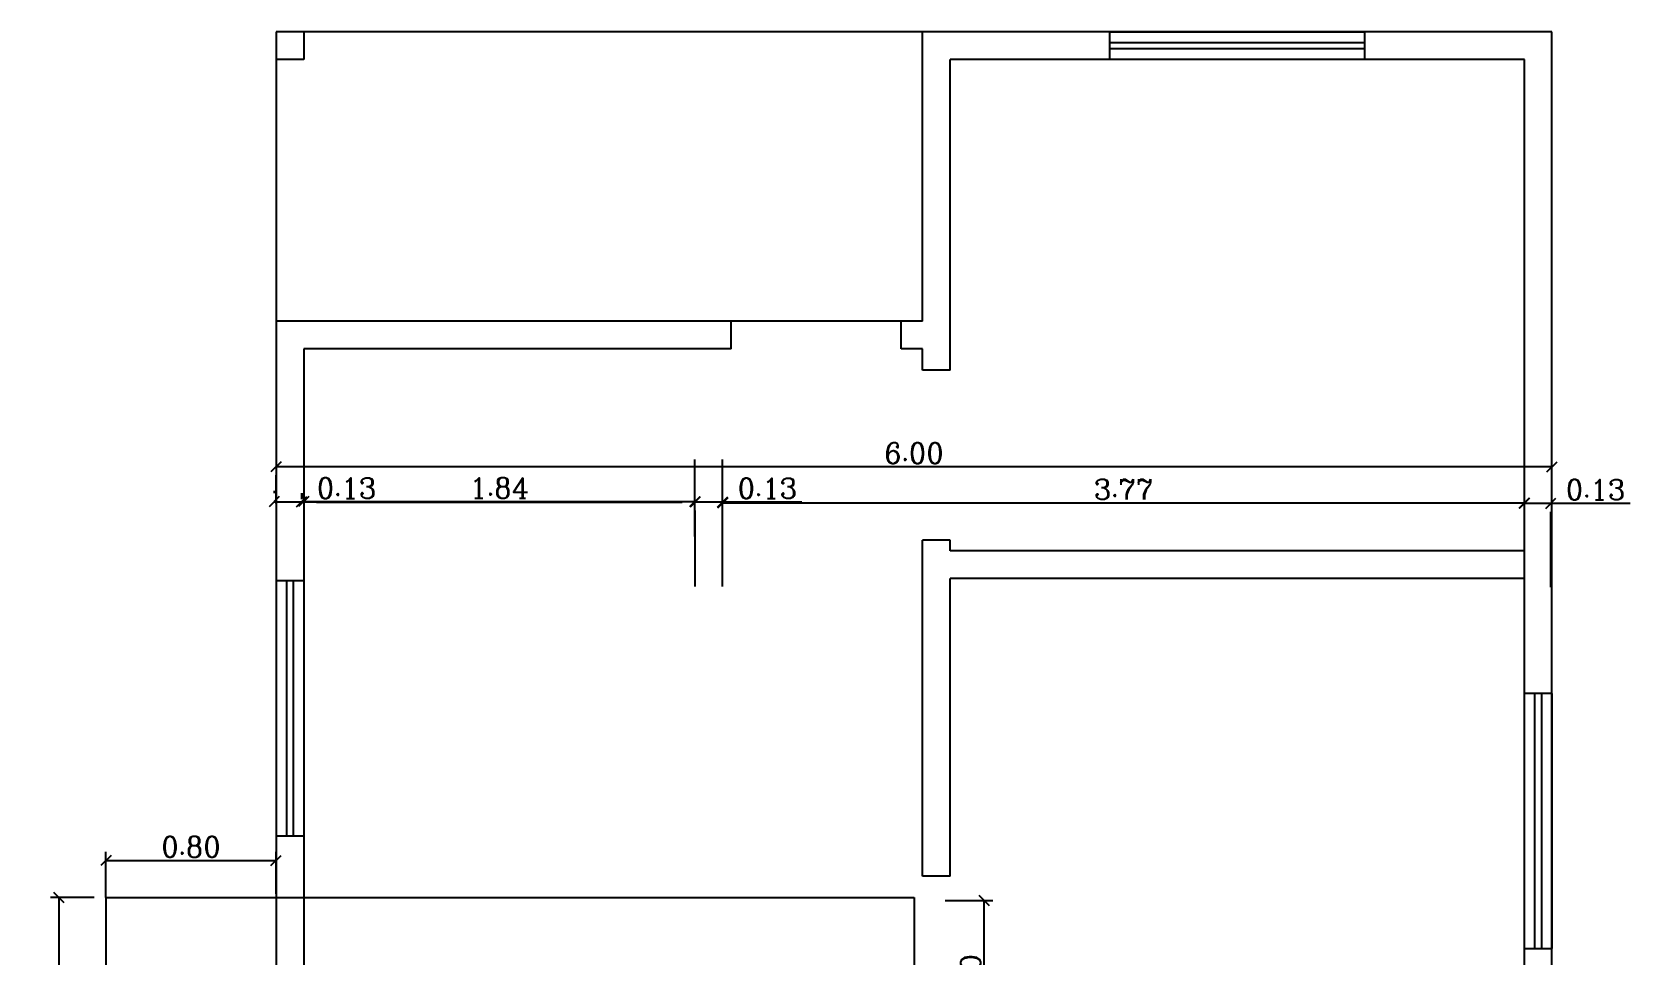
# Model space of a CAD drawing. Extents: x -43 to 70, y -5 to 23.
# Drawn here: x -41.79 to -34.28, y 12.23 to 16.57 of the extents above; entities that cross this region are included whole.
import ezdxf

# ---------------------------------------------------------------- set-up
doc = ezdxf.new("R2010")
doc.units = 0
doc.header["$LTSCALE"] = 20
doc.linetypes.add('DASHED2', pattern=[0.375, 0.25, -0.125])
doc.linetypes.add('HIDDEN2', pattern=[0.1875, 0.125, -0.0625])
doc.layers.get('0').update_dxf_attribs({"color": 5, "linetype": 'CONTINUOUS'})
doc.layers.get('DEFPOINTS').update_dxf_attribs({"linetype": 'CONTINUOUS'})
for name, color, linetype in [('CALÇADA', 244, 'CONTINUOUS'), ('COTAS', 244, 'CONTINUOUS'), ('PAREDE', 7, 'CONTINUOUS'), ('PROJPAR', 11, 'DASHED2'), ('TEXTO', 1, 'CONTINUOUS')]:
    doc.layers.add(name, color=color, linetype=linetype)
doc.styles.add('ROMANC', font='romanc')
doc.dimstyles.new('ISO-25', dxfattribs={"dimscale": 0.8, "dimtxt": 0.12, "dimasz": 0.06, "dimexe": 0.05, "dimexo": 0.5, "dimgap": 0.02, "dimtad": 1, "dimtoh": 1, "dimzin": 1, "dimtxsty": 'ROMANC', "dimblk1": 'OBLIQUE', "dimblk2": 'OBLIQUE', "dimsah": 1, "dimcen": 0.12, "dimclrd": 244, "dimclre": 244, "dimclrt": 244, "dimazin": 3, "dimtfac": 1, "dimtdec": 4, "dimtmove": 0, "dimatfit": 3, "dimtvp": 1, "dimtolj": 1, "dimtzin": 0})

# ---------------------------------------------------------------- blocks, each defined once
blk = doc.blocks.new('_OBLIQUE')
at = {"color": 0, "linetype": 'BYBLOCK'}
blk.add_line((-0.5, -0.5), (0.5, 0.5), dxfattribs=at)
blk = doc.blocks.new('*D95')
at = {"color": 244, "linetype": 'BYBLOCK'}
for p, q in [((-41.4448, 12.4969), (-41.4448, 12.7112)), ((-40.6448, 12.5151), (-40.6448, 12.7112)), ((-41.4448, 12.6712), (-40.6448, 12.6712))]:
    blk.add_line(p, q, dxfattribs=at)
at = {"layer": 'DEFPOINTS', "color": 0, "linetype": 'BYBLOCK'}
for p in [(-40.6448, 12.6712), (-40.6448, 12.1151), (-41.4448, 12.0969)]:
    blk.add_point(p, dxfattribs=at)
at = {"color": 244, "linetype": 'BYBLOCK', "xscale": 0.048, "yscale": 0.048, "zscale": 0.048, "rotation": 180}
blk.add_blockref('_OBLIQUE', (-41.4448, 12.6712), dxfattribs=at)
at = {"color": 244, "linetype": 'BYBLOCK', "xscale": 0.048, "yscale": 0.048, "zscale": 0.048}
blk.add_blockref('_OBLIQUE', (-40.6448, 12.6712), dxfattribs=at)
at = {"color": 244, "linetype": 'BYBLOCK', "insert": (-41.0448, 12.7352), "char_height": 0.096, "attachment_point": 5, "style": 'ROMANC'}
blk.add_mtext('\\A1;0.80', dxfattribs=at)
blk = doc.blocks.new('*D96')
at = {"color": 244, "linetype": 'BYBLOCK'}
for p, q in [((-41.5001, 12.4967), (-41.7057, 12.4967)), ((-41.6657, 12.4967), (-41.6657, 10.3481)), ((-41.5001, 10.3481), (-41.7057, 10.3481))]:
    blk.add_line(p, q, dxfattribs=at)
at = {"layer": 'DEFPOINTS', "color": 0, "linetype": 'BYBLOCK'}
for p in [(-41.1001, 12.4967), (-41.6657, 10.3481), (-41.1001, 10.3481)]:
    blk.add_point(p, dxfattribs=at)
at = {"color": 244, "linetype": 'BYBLOCK', "xscale": 0.048, "yscale": 0.048, "zscale": 0.048}
for p, rotation in [((-41.6657, 12.4967), 90), ((-41.6657, 10.3481), 270)]:
    blk.add_blockref('_OBLIQUE', p, dxfattribs=dict(at, rotation=rotation))
at = {"color": 244, "linetype": 'BYBLOCK', "insert": (-41.7297, 11.4224), "char_height": 0.096, "attachment_point": 5, "rotation": 90, "style": 'ROMANC'}
blk.add_mtext('\\A1;{2.16}', dxfattribs=at)
blk = doc.blocks.new('*D84')
at = {"color": 244, "linetype": 'BYBLOCK'}
for p, q in [((-34.7748, 14.3507), (-34.6503, 14.3507)), ((-34.7748, 13.9521), (-34.7748, 14.3107)), ((-34.6503, 14.3507), (-34.2778, 14.3507)), ((-34.6503, 13.9563), (-34.6503, 14.3107))]:
    blk.add_line(p, q, dxfattribs=at)
at = {"layer": 'DEFPOINTS', "color": 0, "linetype": 'BYBLOCK'}
for p in [(-34.6503, 14.3563), (-34.7748, 14.3521), (-34.6503, 14.3507)]:
    blk.add_point(p, dxfattribs=at)
at = {"color": 244, "linetype": 'BYBLOCK', "xscale": 0.048, "yscale": 0.048, "zscale": 0.048, "rotation": 180}
blk.add_blockref('_OBLIQUE', (-34.7748, 14.3507), dxfattribs=at)
at = {"color": 244, "linetype": 'BYBLOCK', "xscale": 0.048, "yscale": 0.048, "zscale": 0.048}
blk.add_blockref('_OBLIQUE', (-34.6503, 14.3507), dxfattribs=at)
at = {"color": 244, "linetype": 'BYBLOCK', "insert": (-34.44, 14.4147), "char_height": 0.096, "attachment_point": 5, "style": 'ROMANC'}
blk.add_mtext('\\A1;{0.13}', dxfattribs=at)
blk = doc.blocks.new('*D79')
at = {"color": 244, "linetype": 'BYBLOCK'}
for p, q in [((-34.6448, 14.5222), (-40.6448, 14.5222)), ((-40.6448, 14.35), (-40.6448, 14.4822)), ((-34.6448, 14.35), (-34.6448, 14.4822))]:
    blk.add_line(p, q, dxfattribs=at)
at = {"layer": 'DEFPOINTS', "color": 0, "linetype": 'BYBLOCK'}
for p in [(-40.6448, 14.75), (-34.6448, 14.75), (-40.6448, 14.5222)]:
    blk.add_point(p, dxfattribs=at)
at = {"color": 244, "linetype": 'BYBLOCK', "xscale": 0.048, "yscale": 0.048, "zscale": 0.048, "rotation": 180}
blk.add_blockref('_OBLIQUE', (-40.6448, 14.5222), dxfattribs=at)
at = {"color": 244, "linetype": 'BYBLOCK', "xscale": 0.048, "yscale": 0.048, "zscale": 0.048}
blk.add_blockref('_OBLIQUE', (-34.6448, 14.5222), dxfattribs=at)
at = {"color": 244, "linetype": 'BYBLOCK', "insert": (-37.6448, 14.5862), "char_height": 0.096, "attachment_point": 5, "style": 'ROMANC'}
blk.add_mtext('\\A1;6.00', dxfattribs=at)
blk = doc.blocks.new('*D94')
at = {"color": 244, "linetype": 'BYBLOCK'}
for p, q in [((-37.4986, 12.4823), (-37.2744, 12.4823)), ((-37.3144, 11.6997), (-37.3144, 12.4823)), ((-37.4864, 11.6997), (-37.2744, 11.6997))]:
    blk.add_line(p, q, dxfattribs=at)
at = {"layer": 'DEFPOINTS', "color": 0, "linetype": 'BYBLOCK'}
for p in [(-37.8986, 12.4823), (-37.3144, 12.4823), (-37.8864, 11.6997)]:
    blk.add_point(p, dxfattribs=at)
at = {"color": 244, "linetype": 'BYBLOCK', "xscale": 0.048, "yscale": 0.048, "zscale": 0.048}
for p, rotation in [((-37.3144, 12.4823), 90), ((-37.3144, 11.6997), 270)]:
    blk.add_blockref('_OBLIQUE', p, dxfattribs=dict(at, rotation=rotation))
at = {"color": 244, "linetype": 'BYBLOCK', "insert": (-37.3784, 12.091), "char_height": 0.096, "attachment_point": 5, "rotation": 90, "style": 'ROMANC'}
blk.add_mtext('\\A1;{0.80}', dxfattribs=at)
blk = doc.blocks.new('*D83')
at = {"color": 244, "linetype": 'BYBLOCK'}
for p, q in [((-38.5448, 14.3524), (-34.7748, 14.3524)), ((-38.5448, 13.9715), (-38.5448, 14.3124)), ((-34.7748, 13.9715), (-34.7748, 14.3124))]:
    blk.add_line(p, q, dxfattribs=at)
at = {"layer": 'DEFPOINTS', "color": 0, "linetype": 'BYBLOCK'}
for p in [(-38.5448, 14.3715), (-34.7748, 14.3715), (-34.7748, 14.3524)]:
    blk.add_point(p, dxfattribs=at)
at = {"color": 244, "linetype": 'BYBLOCK', "xscale": 0.048, "yscale": 0.048, "zscale": 0.048, "rotation": 180}
blk.add_blockref('_OBLIQUE', (-38.5448, 14.3524), dxfattribs=at)
at = {"color": 244, "linetype": 'BYBLOCK', "xscale": 0.048, "yscale": 0.048, "zscale": 0.048}
blk.add_blockref('_OBLIQUE', (-34.7748, 14.3524), dxfattribs=at)
at = {"color": 244, "linetype": 'BYBLOCK', "insert": (-36.6598, 14.4164), "char_height": 0.096, "attachment_point": 5, "style": 'ROMANC'}
blk.add_mtext('\\A1;3.77', dxfattribs=at)
blk = doc.blocks.new('*D81')
at = {"color": 244, "linetype": 'BYBLOCK'}
for p, q in [((-40.5148, 14.3732), (-40.5148, 14.3988)), ((-40.5148, 14.3588), (-38.6748, 14.3588)), ((-38.6748, 14.3732), (-38.6748, 14.3988))]:
    blk.add_line(p, q, dxfattribs=at)
at = {"layer": 'DEFPOINTS', "color": 0, "linetype": 'BYBLOCK'}
for p in [(-38.6748, 14.3588), (-40.5148, 13.9732), (-38.6748, 13.9732)]:
    blk.add_point(p, dxfattribs=at)
at = {"color": 244, "linetype": 'BYBLOCK', "xscale": 0.048, "yscale": 0.048, "zscale": 0.048, "rotation": 180}
blk.add_blockref('_OBLIQUE', (-40.5148, 14.3588), dxfattribs=at)
at = {"color": 244, "linetype": 'BYBLOCK', "xscale": 0.048, "yscale": 0.048, "zscale": 0.048}
blk.add_blockref('_OBLIQUE', (-38.6748, 14.3588), dxfattribs=at)
at = {"color": 244, "linetype": 'BYBLOCK', "insert": (-39.5948, 14.4228), "char_height": 0.096, "attachment_point": 5, "style": 'ROMANC'}
blk.add_mtext('\\A1;1.84', dxfattribs=at)
blk = doc.blocks.new('*D80')
at = {"color": 244, "linetype": 'BYBLOCK'}
for p, q in [((-40.6539, 14.4085), (-40.6539, 14.3978)), ((-40.6539, 14.3578), (-40.5239, 14.3578)), ((-40.5239, 14.3697), (-40.5239, 14.3978)), ((-40.5239, 14.3578), (-40.1513, 14.3578))]:
    blk.add_line(p, q, dxfattribs=at)
at = {"layer": 'DEFPOINTS', "color": 0, "linetype": 'BYBLOCK'}
for p in [(-40.5239, 14.3578), (-40.6539, 14.0085), (-40.5239, 13.9697)]:
    blk.add_point(p, dxfattribs=at)
at = {"color": 244, "linetype": 'BYBLOCK', "xscale": 0.048, "yscale": 0.048, "zscale": 0.048, "rotation": 180}
blk.add_blockref('_OBLIQUE', (-40.6539, 14.3578), dxfattribs=at)
at = {"color": 244, "linetype": 'BYBLOCK', "xscale": 0.048, "yscale": 0.048, "zscale": 0.048}
blk.add_blockref('_OBLIQUE', (-40.5239, 14.3578), dxfattribs=at)
at = {"color": 244, "linetype": 'BYBLOCK', "insert": (-40.3136, 14.4218), "char_height": 0.096, "attachment_point": 5, "style": 'ROMANC'}
blk.add_mtext('\\A1;0.13', dxfattribs=at)
blk = doc.blocks.new('*D82')
at = {"color": 244, "linetype": 'BYBLOCK'}
for p, q in [((-38.6742, 14.3568), (-38.5448, 14.3568)), ((-38.5448, 14.3568), (-38.1722, 14.3568)), ((-38.6742, 13.9594), (-38.6742, 14.3168)), ((-38.5448, 13.9594), (-38.5448, 14.3168))]:
    blk.add_line(p, q, dxfattribs=at)
at = {"layer": 'DEFPOINTS', "color": 0, "linetype": 'BYBLOCK'}
for p in [(-38.6742, 14.3594), (-38.5448, 14.3594), (-38.5448, 14.3568)]:
    blk.add_point(p, dxfattribs=at)
at = {"color": 244, "linetype": 'BYBLOCK', "xscale": 0.048, "yscale": 0.048, "zscale": 0.048, "rotation": 180}
blk.add_blockref('_OBLIQUE', (-38.6742, 14.3568), dxfattribs=at)
at = {"color": 244, "linetype": 'BYBLOCK', "xscale": 0.048, "yscale": 0.048, "zscale": 0.048}
blk.add_blockref('_OBLIQUE', (-38.5448, 14.3568), dxfattribs=at)
at = {"color": 244, "linetype": 'BYBLOCK', "insert": (-38.3345, 14.4208), "char_height": 0.096, "attachment_point": 5, "style": 'ROMANC'}
blk.add_mtext('\\A1;0.13', dxfattribs=at)

msp = doc.modelspace()

# ---------------------------------------------------------------- linework, layer by layer
at = {"layer": 'CALÇADA', "color": 244}
msp.add_line((-41.4448, 12.4967), (-37.6448, 12.4967), dxfattribs=at)
at = {"layer": 'CALÇADA'}
msp.add_line((-37.6448, 12.4967), (-37.6448, 11.6967), dxfattribs=at)
at = {"layer": 'COTAS', "color": 244, "linetype": 'BYBLOCK'}
for p, q in [((-38.6748, 14.1948), (-38.6748, 14.5563)), ((-38.5448, 14.1977), (-38.5448, 14.5563)), ((-40.4548, 14.3563), (-38.7348, 14.3563))]:
    msp.add_line(p, q, dxfattribs=at)
at = {"layer": 'PAREDE', "color": 244}
msp.add_line((-41.4448, 12.4967), (-41.4448, 10.3367), dxfattribs=at)
at = {"layer": 'PROJPAR', "color": 30, "linetype": 'HIDDEN2', "ltscale": 2.5}
for p, q in [((-40.6448, 16.5667), (-40.6448, 11.6967)), ((-34.6448, 16.5667), (-40.6448, 16.5667)), ((-40.5148, 16.5667), (-40.5148, 16.4367)), ((-37.6048, 15.2067), (-37.6048, 16.5667)), ((-36.7248, 16.5667), (-35.5248, 16.5667)), ((-36.7248, 16.5667), (-36.7248, 16.4367)), ((-35.5248, 16.4367), (-35.5248, 16.5667)), ((-34.6448, 11.6967), (-34.6448, 16.5667)), ((-36.7248, 16.5167), (-35.5248, 16.5167)), ((-35.5248, 16.4867), (-36.7248, 16.4867)), ((-40.5148, 16.4367), (-40.6448, 16.4367)), ((-37.4748, 14.9767), (-37.4748, 16.4367)), ((-34.7748, 16.4367), (-37.4748, 16.4367)), ((-35.5248, 16.4367), (-36.7248, 16.4367)), ((-34.7748, 14.1267), (-34.7748, 16.4367)), ((-37.6048, 15.2067), (-40.6448, 15.2067)), ((-38.5048, 15.0767), (-38.5048, 15.2067)), ((-37.7048, 15.0767), (-37.7048, 15.2067)), ((-40.5148, 15.0767), (-40.5148, 11.6967)), ((-38.5048, 15.0767), (-40.5148, 15.0767)), ((-37.6048, 15.0767), (-37.7048, 15.0767)), ((-37.6048, 14.9767), (-37.6048, 15.0767)), ((-37.4748, 14.9767), (-37.6048, 14.9767)), ((-37.6048, 12.5967), (-37.6048, 14.1767)), ((-37.4748, 14.1767), (-37.6048, 14.1767)), ((-37.4748, 14.1267), (-37.4748, 14.1767)), ((-34.7748, 14.1267), (-37.4748, 14.1267)), ((-40.5148, 13.9867), (-40.6448, 13.9867)), ((-40.5948, 12.7867), (-40.5948, 13.9867)), ((-40.5648, 13.9867), (-40.5648, 12.7867)), ((-37.4748, 12.5967), (-37.4748, 13.9967)), ((-34.7748, 13.9967), (-37.4748, 13.9967)), ((-34.7748, 11.6967), (-34.7748, 13.9967)), ((-34.6448, 13.4567), (-34.7748, 13.4567)), ((-34.7748, 12.2567), (-34.7748, 13.4567)), ((-34.7248, 12.2567), (-34.7248, 13.4567)), ((-34.6948, 13.4567), (-34.6948, 12.2567)), ((-34.6448, 13.4567), (-34.6448, 12.2567)), ((-40.6448, 12.7867), (-40.5148, 12.7867)), ((-37.4748, 12.5967), (-37.6048, 12.5967))]:
    msp.add_line(p, q, dxfattribs=at)
at = {"layer": 'PROJPAR', "color": 11}
msp.add_line((-34.7748, 12.2567), (-34.6448, 12.2567), dxfattribs=at)

# ---------------------------------------------------------------- dimensions: what is measured, and where the dimension line sits
at = {"layer": 'TEXTO', "color": 30, "linetype": 'CONTINUOUS'}
for base, p1, p2, override, picture, middle in [((-40.6448, 14.5222), (-34.6448, 14.75), (-40.6448, 14.75), {"dimexe": 0.05, "dimtoh": 0, "dimtxsty": 'ROMANC', "dimblk1": 'OBLIQUE', "dimblk2": 'OBLIQUE', "dimsah": 1}, '*D79', (-37.6448, 14.5862)), ((-40.5239, 14.3578), (-40.6539, 14.0085), (-40.5239, 13.9697), {"dimexe": 0.05, "dimtoh": 0, "dimtxsty": 'ROMANC', "dimblk1": 'OBLIQUE', "dimblk2": 'OBLIQUE', "dimsah": 1}, '*D80', (-40.3136, 14.4218)), ((-38.6748, 14.3588), (-40.5148, 13.9732), (-38.6748, 13.9732), {"dimexe": 0.05, "dimtoh": 0, "dimtxsty": 'ROMANC', "dimblk1": 'OBLIQUE', "dimblk2": 'OBLIQUE', "dimsah": 1}, '*D81', (-39.5948, 14.4228)), ((-38.5448, 14.3568), (-38.6742, 14.3594), (-38.5448, 14.3594), {"dimexe": 0.05, "dimtoh": 0, "dimtxsty": 'ROMANC', "dimblk1": 'OBLIQUE', "dimblk2": 'OBLIQUE', "dimsah": 1}, '*D82', (-38.3345, 14.4208)), ((-34.7748, 14.3524), (-38.5448, 14.3715), (-34.7748, 14.3715), {"dimexe": 0.05, "dimtoh": 0, "dimtxsty": 'ROMANC', "dimblk1": 'OBLIQUE', "dimblk2": 'OBLIQUE', "dimsah": 1}, '*D83', (-36.6598, 14.4164)), ((-40.6448, 12.6712), (-41.4448, 12.0969), (-40.6448, 12.1151), {"dimexe": 0.05, "dimexo": 0.5, "dimtoh": 0, "dimtxsty": 'ROMANC', "dimblk1": 'OBLIQUE', "dimblk2": 'OBLIQUE', "dimsah": 1}, '*D95', (-41.0448, 12.7352))]:
    dim = msp.add_linear_dim(base=base, p1=p1, p2=p2, dimstyle='ISO-25', override=override, dxfattribs=at)
    dim.commit()
    dim.dimension.update_dxf_attribs({"geometry": picture, "text_midpoint": middle})
dim = msp.add_linear_dim(base=(-34.6503, 14.3507), p1=(-34.7748, 14.3521), p2=(-34.6503, 14.3563), text='{0.13}', dimstyle='ISO-25', override={"dimexe": 0.05, "dimtoh": 0, "dimtxsty": 'ROMANC', "dimblk1": 'OBLIQUE', "dimblk2": 'OBLIQUE', "dimsah": 1}, dxfattribs=at)
dim.commit()
dim.dimension.update_dxf_attribs({"geometry": '*D84', "text_midpoint": (-34.44, 14.4147)})
for base, p1, p2, text, picture, middle in [((-41.6657, 10.3481), (-41.1001, 12.4967), (-41.1001, 10.3481), '{2.16}', '*D96', (-41.7297, 11.4224)), ((-37.3144, 12.4823), (-37.8864, 11.6997), (-37.8986, 12.4823), '{0.80}', '*D94', (-37.3784, 12.091))]:
    dim = msp.add_linear_dim(base=base, p1=p1, p2=p2, angle=90, text=text, dimstyle='ISO-25', override={"dimexe": 0.05, "dimexo": 0.5, "dimtoh": 0, "dimtxsty": 'ROMANC', "dimblk1": 'OBLIQUE', "dimblk2": 'OBLIQUE', "dimsah": 1}, dxfattribs=at)
    dim.commit()
    dim.dimension.update_dxf_attribs({"geometry": picture, "text_midpoint": middle})

doc.saveas('drawing.dxf')
